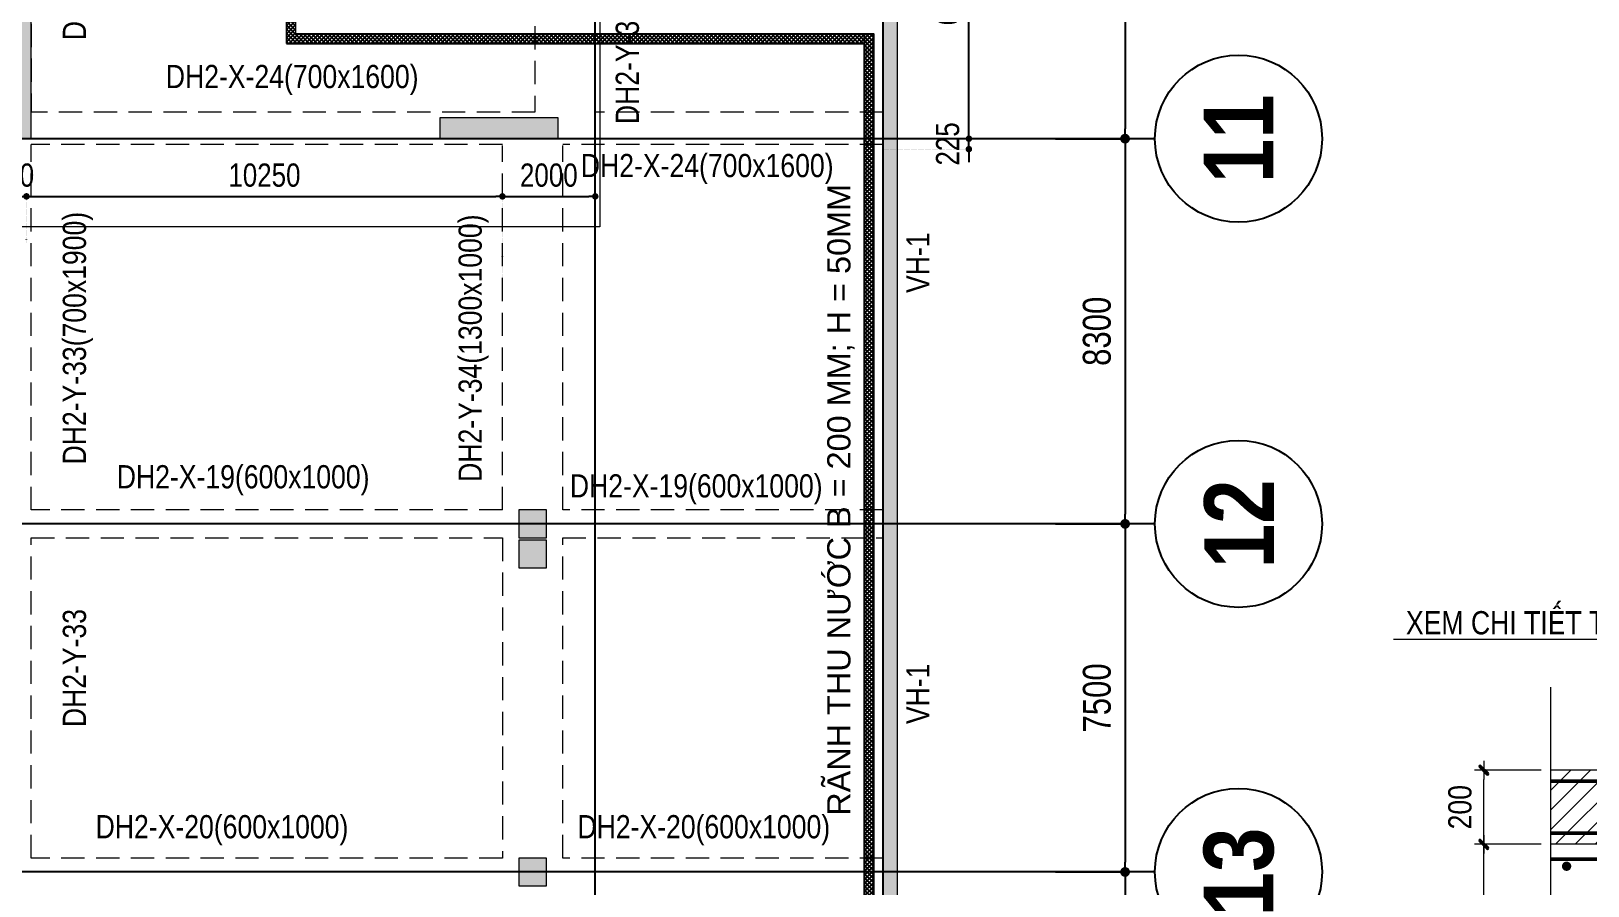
# Model space of a CAD drawing. Header units: millimetres. Extents: x 2356525 to 2927188, y -665534 to -417818.
# Drawn here: x 2789689 to 2823216, y -552231 to -533813 of the extents above; entities that cross this region are included whole.
import ezdxf
from ezdxf.enums import TextEntityAlignment as Align

# ---------------------------------------------------------------- set-up
doc = ezdxf.new("R2010")
doc.units = ezdxf.units.MM
doc.header["$LTSCALE"] = 200
doc.header["$MEASUREMENT"] = 0
for name, pattern in [('CHG_XX_Cot_Ham 2$0$MB_Luoi truc$0$HTT Hidden 21', [3, 2, -1]), ('CHG_XX_Damsan_Ham 2$0$CHG_XX_Damsan_Ham 2$0$HIDDEN', [0.375, 0.25, -0.125]), ('CHG_XX_Luoi truc$0$MB_Luoi truc$0$Center101', [13, 10, -1, 1, -1]), ('DOT2', [0.125, 0, -0.125]), ('HIDDEN', [0.375, 0.25, -0.125])]:
    doc.linetypes.add(name, pattern=pattern)
doc.layers.get('0').update_dxf_attribs({"lineweight": 9})
doc.layers.get('Defpoints').update_dxf_attribs({"color": 10, "lineweight": 0})
for name, color, linetype, lineweight in [('$0$CHG_XX_Damsan_Ham 2$0$Start net bao', 3, 'Continuous', 18), ('$0$Start vach', 6, 'Continuous', 25), ('CHG_XX_Cot_Ham 2$0$NS-Pier-H2', 150, 'Continuous', 13), ('CHG_XX_Cot_Ham 2$0$NS-Pier-H2 @ 1', 150, 'Continuous', 13), ('CHG_XX_Cot_Ham 2$0$NS-Pier-H2 @ 150', 150, 'Continuous', 13), ("CHG_XX_Damsan_Ham 2$0$CHG_XX_Damsan_Ham 2$0$'S_General_Hidden_1 Thin", 1, 'CHG_XX_Damsan_Ham 2$0$CHG_XX_Damsan_Ham 2$0$HIDDEN', 18), ('CHG_XX_Damsan_Ham 2$0$CHG_XX_Damsan_Ham 2$0$CHG_XX_Damsan_Ham 2$0$Start net bao', 3, 'Continuous', 18), ('CHG_XX_Damsan_Ham 2$0$CHG_XX_Damsan_Ham 2$0$DBAO', 3, 'Continuous', 13), ('CHG_XX_Damsan_Ham 2$0$CHG_XX_Damsan_Ham 2$0$DTE-MEP-H-SLAB TEXT', 3, 'Continuous', 0), ('CHG_XX_Damsan_Ham 2$0$CHG_XX_Damsan_Ham 2$0$mach ngung thi cong', 6, 'Continuous', 13), ('CHG_XX_Damsan_Ham 2$0$CHG_XX_Damsan_Ham 2$0$Start hatch', 8, 'Continuous', 25), ('CHG_XX_Damsan_Ham 2$0$CHG_XX_Damsan_Ham 2$0$Start net bao', 3, 'Continuous', 18), ('CHG_XX_Damsan_Ham 2$0$CHG_XX_Damsan_Ham 2$0$Start vach', 6, 'Continuous', 25), ('CHG_XX_Damsan_Ham 2$0$DTE-MEP-H-SLAB TEXT', 3, 'Continuous', 0), ('CHG_XX_Damsan_Ham 2$0$HATCH', 57, 'Continuous', 9), ('CHG_XX_Damsan_Ham 2$0$mach ngung thi cong', 6, 'Continuous', 13), ('CHG_XX_Damsan_Ham 2$0$Start vach', 6, 'Continuous', 25), ('CTHEP', 50, 'Continuous', 50), ('DBAO', 90, 'Continuous', 13), ('DGIONG', 130, 'Continuous', 13), ('DMo', 9, 'HIDDEN', 9), ('HATCH', 154, 'Continuous', 9), ('KTH', 154, 'Continuous', 9), ('MB_Luoi truc$0$Dim 300', 1, 'Continuous', 5), ('Start text ghi chu', 7, 'Continuous', 15), ('STICK', 1, 'Continuous', 9), ('TEXT', 7, 'Continuous', 15), ('TEXT P X', 1, 'Continuous', 9), ('TEXT P Y', 2, 'Continuous', 15)]:
    doc.layers.add(name, color=color, linetype=linetype, lineweight=lineweight)
for name, color, linetype, lineweight, plot in [('CHG_XX_Cot_Ham 2$0$NS-Column-H2', 90, 'Continuous', 13, False), ('CHG_XX_Cot_Ham 2$0$NS-Column-H2 @ 1', 90, 'Continuous', 13, False), ('CHG_XX_Cot_Ham 2$0$NS-Column-H2 @ 150', 90, 'Continuous', 13, False)]:
    doc.layers.add(name, color=color, linetype=linetype, lineweight=lineweight, plot=plot)
for name, color, linetype in [('CHG_XX_Damsan_Ham 2$0$CHG_XX_Damsan_Ham 2$0$MEP-00-GENERAL-35', 2, 'Continuous'), ('CHG_XX_Damsan_Ham 2$0$DTE-MEP-REVISION-1', 2, 'Continuous'), ('CHG_XX_Damsan_Ham 2$0$MEP-00-GENERAL-35', 2, 'Continuous'), ('CHG_XX_Luoi truc$0$Grid', 34, 'Continuous'), ('CHG_XX_Luoi truc$0$Grid Line', 251, 'CHG_XX_Luoi truc$0$MB_Luoi truc$0$Center101'), ('dim', 1, 'Continuous')]:
    doc.layers.add(name, color=color, linetype=linetype)
doc.styles.add('CHG_XX_Luoi truc$0$MB_Luoi truc$0$Grid A-F$0$VNI-HelveCB', font='')
doc.styles.add('CHU GHI CHU', font='arial.ttf', dxfattribs={"height": 200})
doc.styles.add('MB_Luoi truc$0$Arial_C', font='arial.ttf', dxfattribs={"width": 0.8})
doc.styles.add('Star-HelCon', font='')
doc.styles.add('TTP-HelCon', font='')
doc.styles.get('CHG_XX_Luoi truc$0$MB_Luoi truc$0$Grid A-F$0$VNI-HelveCB').set_extended_font_data('VNI-Helve-Condense', bold=True)
doc.styles.get('Star-HelCon').set_extended_font_data('VNI-Helve-Condense')
doc.styles.get('TTP-HelCon').set_extended_font_data('VNI-Helve-Condense')
doc.dimstyles.new('200', dxfattribs={"dimscale": 200, "dimtxt": 2.5, "dimasz": 0.7, "dimexe": 0.0003, "dimexo": 0, "dimgap": 1, "dimtad": 1, "dimdec": 0, "dimzin": 12, "dimdsep": 46, "dimtxsty": 'MB_Luoi truc$0$Arial_C', "dimblk": 'MB_Luoi truc$0$_Dot', "dimcen": 0.5, "dimclrd": 256, "dimclre": 8, "dimclrt": 1, "dimadec": 0, "dimazin": 0, "dimtfac": 1, "dimtdec": 0, "dimtix": 1, "dimtmove": 2, "dimatfit": 3, "dimldrblk": 'MB_Luoi truc$0$HTT Arrow 30', "dimfxl": 1, "dimtolj": 1, "dimtzin": 0, "dimlwe": -1, "dimarcsym": 0})
doc.dimstyles.new('MB_Luoi truc$0$Dim 300 (A1-A2)', dxfattribs={"dimscale": 300, "dimtxt": 2, "dimasz": 0.7, "dimexe": 0, "dimexo": 1, "dimgap": 1, "dimtad": 1, "dimdec": 0, "dimzin": 12, "dimdsep": 46, "dimtxsty": 'MB_Luoi truc$0$Arial_C', "dimblk": 'MB_Luoi truc$0$_Dot', "dimcen": 1, "dimclrd": 256, "dimclre": 256, "dimclrt": 3, "dimadec": 0, "dimazin": 0, "dimtfac": 1, "dimtdec": 0, "dimtix": 1, "dimtmove": 2, "dimatfit": 3, "dimldrblk": 'MB_Luoi truc$0$HTT Arrow 30', "dimfxl": 1, "dimtolj": 1, "dimtzin": 0, "dimarcsym": 0})
doc.dimstyles.new('TTP-100', dxfattribs={"dimscale": 100, "dimtxt": 2.5, "dimasz": 1, "dimexe": 1, "dimexo": 0, "dimgap": 0.09, "dimtad": 0, "dimdec": 4, "dimrnd": 1, "dimdsep": 46, "dimtxsty": 'TTP-HelCon', "dimblk": 'Stick', "dimcen": 0.09, "dimdle": 1.5, "dimclrd": 256, "dimclre": 256, "dimclrt": 7, "dimadec": 0, "dimazin": 0, "dimtfac": 1, "dimtdec": 4, "dimtix": 1, "dimtmove": 0, "dimatfit": 3, "dimfxl": 1, "dimtvp": 1, "dimtolj": 1, "dimtzin": 0, "dimlwd": -1, "dimlwe": -1, "dimarcsym": 1})
doc.dimstyles.new('TTP-25', dxfattribs={"dimscale": 25, "dimtxt": 2.5, "dimasz": 1, "dimexe": 1, "dimexo": 1, "dimgap": 0.09, "dimtad": 0, "dimdec": 4, "dimrnd": 1, "dimzin": 9, "dimdsep": 46, "dimtxsty": 'TTP-HelCon', "dimblk": 'Stick', "dimcen": 0.09, "dimdle": 1.5, "dimclrd": 256, "dimclre": 256, "dimclrt": 7, "dimadec": 0, "dimazin": 0, "dimtfac": 1, "dimtdec": 4, "dimtmove": 0, "dimatfit": 3, "dimldrblk": 'ARCHTICK', "dimfxl": 1, "dimtvp": 1, "dimtolj": 1, "dimtzin": 0, "dimarcsym": 0})

# ---------------------------------------------------------------- blocks, each defined once
blk = doc.blocks.new('MB_Luoi truc$0$_Dot')
at = {"color": 0, "linetype": 'ByBlock', "lineweight": -2}
blk.add_line((-0.5, 0), (-1, 0), dxfattribs=at)
at = {"color": 0, "linetype": 'ByBlock', "const_width": 0.5}
blk.add_lwpolyline([(-0.25, 0, 1), (0.25, 0, 1)], format="xyb", close=True, dxfattribs=at)
blk = doc.blocks.new('*D33')
at = {"layer": 'Defpoints', "color": 0, "transparency": 16777216}
for p in [(2811448, -525631), (2811448, -536131), (2813250, -536131)]:
    blk.add_point(p, dxfattribs=at)
at = {"layer": 'MB_Luoi truc$0$Dim 300', "lineweight": -2, "transparency": 16777216}
for p, q in [((2811748, -525631), (2813250, -525631)), ((2813250, -525841), (2813250, -535921)), ((2811748, -536131), (2813250, -536131))]:
    blk.add_line(p, q, dxfattribs=at)
at = {"layer": 'MB_Luoi truc$0$Dim 300', "lineweight": -2, "transparency": 16777216, "xscale": 210, "yscale": 210, "zscale": 210}
for p, rotation in [((2813250, -525631), 90), ((2813250, -536131), 270)]:
    blk.add_blockref('MB_Luoi truc$0$_Dot', p, dxfattribs=dict(at, rotation=rotation))
at = {"layer": 'MB_Luoi truc$0$Dim 300', "color": 3, "transparency": 16777216, "insert": (2812644, -530881), "char_height": 600, "attachment_point": 5, "rotation": 90, "style": 'MB_Luoi truc$0$Arial_C'}
blk.add_mtext('\\A1;10500', dxfattribs=at)
blk = doc.blocks.new('MB_Luoi truc$0$HTT Arrow 30')
blk.add_hatch(color=256).paths.add_polyline_path([(-2.5, 0.375), (-2.5, -0.375), (0, 0)])
at = {"color": 0, "linetype": 'ByBlock', "lineweight": -2}
for p, q in [((0, 0), (-2.5, 0.375)), ((-2.5, -0.375), (-2.5, 0.375)), ((0, 0), (-2.5, -0.375))]:
    blk.add_line(p, q, dxfattribs=at)
blk = doc.blocks.new('*D34')
at = {"layer": 'Defpoints', "color": 0, "transparency": 16777216}
for p in [(2811448, -536131), (2811448, -544431), (2813250, -544431)]:
    blk.add_point(p, dxfattribs=at)
at = {"layer": 'MB_Luoi truc$0$Dim 300', "lineweight": -2, "transparency": 16777216}
for p, q in [((2811748, -536131), (2813250, -536131)), ((2813250, -536341), (2813250, -544221)), ((2811748, -544431), (2813250, -544431))]:
    blk.add_line(p, q, dxfattribs=at)
at = {"layer": 'MB_Luoi truc$0$Dim 300', "lineweight": -2, "transparency": 16777216, "xscale": 210, "yscale": 210, "zscale": 210}
for p, rotation in [((2813250, -536131), 90), ((2813250, -544431), 270)]:
    blk.add_blockref('MB_Luoi truc$0$_Dot', p, dxfattribs=dict(at, rotation=rotation))
at = {"layer": 'MB_Luoi truc$0$Dim 300', "color": 3, "transparency": 16777216, "insert": (2812644, -540281), "char_height": 600, "attachment_point": 5, "rotation": 90, "style": 'MB_Luoi truc$0$Arial_C'}
blk.add_mtext('\\A1;8300', dxfattribs=at)
blk = doc.blocks.new('*D35')
at = {"layer": 'Defpoints', "color": 0, "transparency": 16777216}
for p in [(2811448, -544431), (2811448, -551931), (2813250, -551931)]:
    blk.add_point(p, dxfattribs=at)
at = {"layer": 'MB_Luoi truc$0$Dim 300', "lineweight": -2, "transparency": 16777216}
for p, q in [((2811748, -544431), (2813250, -544431)), ((2813250, -544641), (2813250, -551721)), ((2811748, -551931), (2813250, -551931))]:
    blk.add_line(p, q, dxfattribs=at)
at = {"layer": 'MB_Luoi truc$0$Dim 300', "lineweight": -2, "transparency": 16777216, "xscale": 210, "yscale": 210, "zscale": 210}
for p, rotation in [((2813250, -544431), 90), ((2813250, -551931), 270)]:
    blk.add_blockref('MB_Luoi truc$0$_Dot', p, dxfattribs=dict(at, rotation=rotation))
at = {"layer": 'MB_Luoi truc$0$Dim 300', "color": 3, "transparency": 16777216, "insert": (2812644, -548181), "char_height": 600, "attachment_point": 5, "rotation": 90, "style": 'MB_Luoi truc$0$Arial_C'}
blk.add_mtext('\\A1;7500', dxfattribs=at)
blk = doc.blocks.new('*D36')
at = {"layer": 'Defpoints', "color": 0, "transparency": 16777216}
for p in [(2811448, -551931), (2811448, -561131), (2813250, -561131)]:
    blk.add_point(p, dxfattribs=at)
at = {"layer": 'MB_Luoi truc$0$Dim 300', "lineweight": -2, "transparency": 16777216}
for p, q in [((2811748, -551931), (2813250, -551931)), ((2813250, -552141), (2813250, -560921)), ((2811748, -561131), (2813250, -561131))]:
    blk.add_line(p, q, dxfattribs=at)
at = {"layer": 'MB_Luoi truc$0$Dim 300', "lineweight": -2, "transparency": 16777216, "xscale": 210, "yscale": 210, "zscale": 210}
for p, rotation in [((2813250, -551931), 90), ((2813250, -561131), 270)]:
    blk.add_blockref('MB_Luoi truc$0$_Dot', p, dxfattribs=dict(at, rotation=rotation))
at = {"layer": 'MB_Luoi truc$0$Dim 300', "color": 3, "transparency": 16777216, "insert": (2812644, -556531), "char_height": 600, "attachment_point": 5, "rotation": 90, "style": 'MB_Luoi truc$0$Arial_C'}
blk.add_mtext('\\A1;9200', dxfattribs=at)
blk = doc.blocks.new('*U865')
at = {"layer": 'CHG_XX_Cot_Ham 2$0$NS-Column-H2 @ 1'}
h = blk.add_hatch(color=256, dxfattribs=at)
h.dxf.hatch_style = 1
h.paths.add_polyline_path([(-300, -300), (-300, 300), (300, 300), (300, -300)])
at = {"layer": 'CHG_XX_Cot_Ham 2$0$NS-Column-H2 @ 150'}
h = blk.add_hatch(color=256, dxfattribs=at)
h.dxf.hatch_style = 1
h.paths.add_polyline_path([(-300, -300), (-300, 300), (300, 300), (300, -300)])
blk = doc.blocks.new('CHG_XX_Cot_Ham 2$0$HoBoi_C600x600')
at = {"layer": 'CHG_XX_Cot_Ham 2$0$NS-Column-H2'}
blk.add_lwpolyline([(300, -300), (300, 300), (-300, 300), (-300, -300)], close=True, dxfattribs=at)
blk.add_blockref('*U865', (0, 0), dxfattribs=at)
blk = doc.blocks.new('*U864')
at = {"layer": 'CHG_XX_Cot_Ham 2$0$NS-Pier-H2 @ 1'}
h = blk.add_hatch(color=256, dxfattribs=at)
h.dxf.hatch_style = 1
h.paths.add_polyline_path([(450, 0), (0, 0), (0, -2550), (450, -2550)])
at = {"layer": 'CHG_XX_Cot_Ham 2$0$NS-Pier-H2 @ 150'}
h = blk.add_hatch(color=256, dxfattribs=at)
h.dxf.hatch_style = 1
h.paths.add_polyline_path([(450, 0), (0, 0), (0, -2550), (450, -2550)])
blk = doc.blocks.new('CHG_XX_Cot_Ham 2$0$Block A_C450x2250')
at = {"layer": 'CHG_XX_Cot_Ham 2$0$NS-Pier-H2'}
blk.add_lwpolyline([(450, -2550), (0, -2550), (0, 0), (450, 0)], close=True, dxfattribs=at)
blk.add_blockref('*U864', (0, 0), dxfattribs=at)
blk = doc.blocks.new('*U835')
at = {"layer": 'CHG_XX_Luoi truc$0$Grid Line'}
blk.add_line((0, 0), (0, 608), dxfattribs=at)
at = {"layer": 'CHG_XX_Luoi truc$0$Grid', "lineweight": -2, "style": 'CHG_XX_Luoi truc$0$MB_Luoi truc$0$Grid A-F$0$VNI-HelveCB'}
for tag, p in [('GRIDSUB', (0, 617)), ('GRID', (0, -9))]:
    blk.add_attdef(tag, text='', height=5, dxfattribs=at).set_placement(p, align=Align.MIDDLE)
blk = doc.blocks.new('*U837')
at = {"layer": 'CHG_XX_Luoi truc$0$Grid', "lineweight": -2}
blk.add_line((0, -3), (0, 0), dxfattribs=at)
blk.add_circle((0, -9), 6, dxfattribs=at)
at = {"layer": 'CHG_XX_Luoi truc$0$Grid Line'}
blk.add_line((0, 0), (0, 438), dxfattribs=at)
at = {"layer": 'CHG_XX_Luoi truc$0$Grid', "lineweight": -2, "style": 'CHG_XX_Luoi truc$0$MB_Luoi truc$0$Grid A-F$0$VNI-HelveCB'}
for tag, p in [('GRIDSUB', (0, 447)), ('GRID', (0, -9))]:
    blk.add_attdef(tag, text='', height=5, dxfattribs=at).set_placement(p, align=Align.MIDDLE)
blk = doc.blocks.new('CHG_XX_Luoi truc')
at = {"layer": 'CHG_XX_Luoi truc$0$Grid', "xscale": 300, "yscale": 300, "zscale": 300}
blk.add_blockref('*U835', (99550, -12747), dxfattribs=at)
at = {"layer": 'CHG_XX_Luoi truc$0$Grid'}
ref = blk.add_blockref('*U837', (110703, 73850), dxfattribs=dict(at, xscale=300.0000000000013, yscale=300.0000000000013, zscale=300.0000000000013, rotation=90))
ref.add_attrib('GRID', '11', dxfattribs={"lineweight": -2, "height": 1500, "rotation": 90, "style": 'CHG_XX_Luoi truc$0$MB_Luoi truc$0$Grid A-F$0$VNI-HelveCB'}).set_placement((113403, 73850), align=Align.MIDDLE)
ref = blk.add_blockref('*U837', (110703, 65550), dxfattribs=dict(at, xscale=300.0000000000013, yscale=300.0000000000013, zscale=300.0000000000013, rotation=90))
ref.add_attrib('GRID', '12', dxfattribs={"lineweight": -2, "height": 1500, "rotation": 90, "style": 'CHG_XX_Luoi truc$0$MB_Luoi truc$0$Grid A-F$0$VNI-HelveCB'}).set_placement((113403, 65550), align=Align.MIDDLE)
ref = blk.add_blockref('*U837', (110703, 58050), dxfattribs=dict(at, xscale=300.0000000000013, yscale=300.0000000000013, zscale=300.0000000000013, rotation=90))
ref.add_attrib('GRID', '13', dxfattribs={"lineweight": -2, "height": 1500, "rotation": 90, "style": 'CHG_XX_Luoi truc$0$MB_Luoi truc$0$Grid A-F$0$VNI-HelveCB'}).set_placement((113403, 58050), align=Align.MIDDLE)
blk = doc.blocks.new('CHG_XX_Cot_Ham 2')
at = {"layer": 'CHG_XX_Cot_Ham 2$0$NS-Pier-H2'}
h = blk.add_hatch(color=256, dxfattribs=at)
h.dxf.hatch_style = 1
h.paths.add_polyline_path([(99639.2, 163400), (-10900, 163400), (-10900, 85450), (-300, 85450), (-300, 84050), (32350, 84050), (32350, -9000), (103575.5, -9000), (106050, -6022), (106050, 158254.3)])
h.paths.add_polyline_path([(99533.7, 163100), (105750, 158110.4), (105750, 90450), (105650, 90450), (105750, 90450), (105750, 13850), (105750, 13722.3), (105750, -5913.6), (103434.7, -8700), (93599.8, -8700), (93299.8, -8700), (32650, -8700), (32650, 84350), (0, 84350), (0, 85750), (-10600, 85750), (-10600, 163100), (93600, 163100)], flags=16)
h = blk.add_hatch(color=256, dxfattribs=at)
h.dxf.hatch_style = 1
h.paths.add_polyline_path([(87402.9, 80650), (87102.9, 80650), (87102.9, 73850), (87402.9, 73850)])
for p, q in [((106050, 158254.3), (106050, -6022)), ((105750, 90450), (105750, 13850))]:
    blk.add_line(p, q, dxfattribs=at)
at = {"layer": 'CHG_XX_Cot_Ham 2$0$NS-Pier-H2', "linetype": 'CHG_XX_Cot_Ham 2$0$MB_Luoi truc$0$HTT Hidden 21'}
blk.add_lwpolyline([(99639.2, 163400), (106050, 158254.3), (106050, -6022), (103575.5, -9000), (32350, -9000), (32350, 84050), (-300, 84050), (-300, 85450), (-10900, 85450), (-10900, 163400)], close=True, dxfattribs=at)
at = {"layer": 'CHG_XX_Cot_Ham 2$0$NS-Pier-H2'}
blk.add_lwpolyline([(87400, 80650), (87100, 80650), (87100, 73850), (87400, 73850)], close=True, dxfattribs=at)
at = {"layer": 'CHG_XX_Cot_Ham 2$0$NS-Column-H2'}
for p in [(98200, 65550), (98200, 64900), (98200, 58050)]:
    blk.add_blockref('CHG_XX_Cot_Ham 2$0$HoBoi_C600x600', p, dxfattribs=at)
at = {"layer": 'CHG_XX_Cot_Ham 2$0$NS-Pier-H2'}
blk.add_blockref('CHG_XX_Luoi truc', (0, 0), dxfattribs=at)
at = {"layer": 'CHG_XX_Cot_Ham 2$0$NS-Pier-H2', "xscale": -1, "rotation": 90}
blk.add_blockref('CHG_XX_Cot_Ham 2$0$Block A_C450x2250', (96200, 74300), dxfattribs=at)
blk = doc.blocks.new('*D198')
at = {"layer": 'Defpoints', "color": 0, "transparency": 16777216}
for p in [(2808039, -536131), (2808039, -536356), (2809886, -536131)]:
    blk.add_point(p, dxfattribs=at)
at = {"layer": 'dim', "lineweight": -2, "transparency": 16777216}
for p, q in [((2809886, -535991), (2809886, -535851)), ((2809886, -536356), (2809886, -536131)), ((2809886, -536496), (2809886, -536636))]:
    blk.add_line(p, q, dxfattribs=at)
at = {"layer": 'dim', "color": 8, "linetype": 'DOT2', "transparency": 16777216}
for p, q in [((2808039, -536131), (2809886, -536131)), ((2808039, -536356), (2809886, -536356))]:
    blk.add_line(p, q, dxfattribs=at)
at = {"layer": 'dim', "lineweight": -2, "transparency": 16777216, "xscale": 140, "yscale": 140, "zscale": 140}
for p, rotation in [((2809886, -536131), 270), ((2809886, -536356), 90)]:
    blk.add_blockref('MB_Luoi truc$0$_Dot', p, dxfattribs=dict(at, rotation=rotation))
at = {"layer": 'dim', "color": 1, "transparency": 16777216, "insert": (2809430, -536244), "char_height": 500, "attachment_point": 5, "rotation": 90, "style": 'MB_Luoi truc$0$Arial_C'}
blk.add_mtext('\\A1;225', dxfattribs=at)
blk = doc.blocks.new('*D199')
at = {"layer": 'Defpoints', "color": 0, "transparency": 16777216}
for p in [(2808039, -530006), (2809886, -530006), (2808039, -536131)]:
    blk.add_point(p, dxfattribs=at)
at = {"layer": 'dim', "color": 8, "linetype": 'DOT2', "transparency": 16777216}
for p, q in [((2808039, -530006), (2809886, -530006)), ((2808039, -536131), (2809886, -536131))]:
    blk.add_line(p, q, dxfattribs=at)
at = {"layer": 'dim', "lineweight": -2, "transparency": 16777216}
blk.add_line((2809886, -535991), (2809886, -530146), dxfattribs=at)
at = {"layer": 'dim', "lineweight": -2, "transparency": 16777216, "xscale": 140, "yscale": 140, "zscale": 140}
for p, rotation in [((2809886, -530006), 90), ((2809886, -536131), 270)]:
    blk.add_blockref('MB_Luoi truc$0$_Dot', p, dxfattribs=dict(at, rotation=rotation))
at = {"layer": 'dim', "color": 1, "transparency": 16777216, "insert": (2809430, -533069), "char_height": 500, "attachment_point": 5, "rotation": 90, "style": 'MB_Luoi truc$0$Arial_C'}
blk.add_mtext('\\A1;6125', dxfattribs=at)
blk = doc.blocks.new('*D353')
at = {"layer": 'Defpoints', "color": 0, "transparency": 16777216}
for p in [(2789589, -537374), (2788989, -538375), (2789589, -538375)]:
    blk.add_point(p, dxfattribs=at)
at = {"layer": 'dim', "lineweight": -2, "transparency": 16777216}
for p, q in [((2788849, -537374), (2788709, -537374)), ((2788989, -537374), (2789589, -537374)), ((2789729, -537374), (2789869, -537374))]:
    blk.add_line(p, q, dxfattribs=at)
at = {"layer": 'dim', "color": 8, "linetype": 'DOT2', "transparency": 16777216}
for p, q in [((2788989, -538375), (2788989, -537374)), ((2789589, -538375), (2789589, -537374))]:
    blk.add_line(p, q, dxfattribs=at)
at = {"layer": 'dim', "lineweight": -2, "transparency": 16777216, "xscale": 140, "yscale": 140, "zscale": 140}
blk.add_blockref('MB_Luoi truc$0$_Dot', (2788989, -537374), dxfattribs=at)
at = {"layer": 'dim', "lineweight": -2, "transparency": 16777216, "xscale": 140, "yscale": 140, "zscale": 140, "rotation": 180}
blk.add_blockref('MB_Luoi truc$0$_Dot', (2789589, -537374), dxfattribs=at)
at = {"layer": 'dim', "color": 1, "transparency": 16777216, "insert": (2789289, -536919), "char_height": 500, "attachment_point": 5, "style": 'MB_Luoi truc$0$Arial_C'}
blk.add_mtext('\\A1;600', dxfattribs=at)
blk = doc.blocks.new('*D354')
at = {"layer": 'Defpoints', "color": 0, "transparency": 16777216}
for p in [(2799839, -537374), (2789589, -538375), (2799839, -539376)]:
    blk.add_point(p, dxfattribs=at)
at = {"layer": 'dim', "color": 8, "linetype": 'DOT2', "transparency": 16777216}
for p, q in [((2789589, -538375), (2789589, -537374)), ((2799839, -539376), (2799839, -537374))]:
    blk.add_line(p, q, dxfattribs=at)
at = {"layer": 'dim', "lineweight": -2, "transparency": 16777216}
blk.add_line((2789729, -537374), (2799699, -537374), dxfattribs=at)
at = {"layer": 'dim', "lineweight": -2, "transparency": 16777216, "xscale": 140, "yscale": 140, "zscale": 140, "rotation": 180}
blk.add_blockref('MB_Luoi truc$0$_Dot', (2789589, -537374), dxfattribs=at)
at = {"layer": 'dim', "lineweight": -2, "transparency": 16777216, "xscale": 140, "yscale": 140, "zscale": 140}
blk.add_blockref('MB_Luoi truc$0$_Dot', (2799839, -537374), dxfattribs=at)
at = {"layer": 'dim', "color": 1, "transparency": 16777216, "insert": (2794714, -536919), "char_height": 500, "attachment_point": 5, "style": 'MB_Luoi truc$0$Arial_C'}
blk.add_mtext('\\A1;10250', dxfattribs=at)
blk = doc.blocks.new('*D355')
at = {"layer": 'Defpoints', "color": 0, "transparency": 16777216}
for p in [(2801839, -537374), (2799839, -539376), (2801839, -539376)]:
    blk.add_point(p, dxfattribs=at)
at = {"layer": 'dim', "color": 8, "linetype": 'DOT2', "transparency": 16777216}
for p, q in [((2799839, -539376), (2799839, -537374)), ((2801839, -539376), (2801839, -537374))]:
    blk.add_line(p, q, dxfattribs=at)
at = {"layer": 'dim', "lineweight": -2, "transparency": 16777216}
blk.add_line((2799979, -537374), (2801699, -537374), dxfattribs=at)
at = {"layer": 'dim', "lineweight": -2, "transparency": 16777216, "xscale": 140, "yscale": 140, "zscale": 140, "rotation": 180}
blk.add_blockref('MB_Luoi truc$0$_Dot', (2799839, -537374), dxfattribs=at)
at = {"layer": 'dim', "lineweight": -2, "transparency": 16777216, "xscale": 140, "yscale": 140, "zscale": 140}
blk.add_blockref('MB_Luoi truc$0$_Dot', (2801839, -537374), dxfattribs=at)
at = {"layer": 'dim', "color": 1, "transparency": 16777216, "insert": (2800839, -536919), "char_height": 500, "attachment_point": 5, "style": 'MB_Luoi truc$0$Arial_C'}
blk.add_mtext('\\A1;2000', dxfattribs=at)
blk = doc.blocks.new('Stick')
at = {"layer": 'STICK'}
h = blk.add_hatch(color=256, dxfattribs=at)
edge = h.paths.add_edge_path()
edge.add_line((0.3, 0.5), (-0.5, -0.3))
edge.add_arc((-0.4, -0.4), 0.141, 135, 315)
edge.add_line((-0.3, -0.5), (0.5, 0.3))
edge.add_arc((0.4, 0.4), 0.141, 315, 495)
blk.add_line((1, 0), (-1, 0), dxfattribs=at)
blk.add_lwpolyline([(0.3, 0.5), (-0.5, -0.3, 1), (-0.3, -0.5), (0.5, 0.3, 1), (0.3, 0.5, 1)], format="xyb", dxfattribs=at)
blk = doc.blocks.new('*D389')
at = {"layer": 'Defpoints', "color": 0, "ltscale": 500, "transparency": 16777216}
for p in [(2871281.8, -554336.5), (2871461.3, -554336.5), (2871461.3, -554886.5)]:
    blk.add_point(p, dxfattribs=at)
at = {"layer": 'KTH', "lineweight": -2, "ltscale": 500, "transparency": 16777216}
for p, q in [((2871436.3, -554336.5), (2871256.8, -554336.5)), ((2871281.8, -554861.5), (2871281.8, -554361.5)), ((2871436.3, -554886.5), (2871256.8, -554886.5))]:
    blk.add_line(p, q, dxfattribs=at)
at = {"layer": 'KTH', "lineweight": -2, "ltscale": 500, "transparency": 16777216, "xscale": 25, "yscale": 25, "zscale": 25}
for p, rotation in [((2871281.8, -554336.5), 90), ((2871281.8, -554886.5), 270)]:
    blk.add_blockref('Stick', p, dxfattribs=dict(at, rotation=rotation))
at = {"layer": 'KTH', "color": 7, "ltscale": 500, "transparency": 16777216, "insert": (2871218, -554611.5), "char_height": 62.5, "attachment_point": 5, "rotation": 90, "style": 'TTP-HelCon'}
blk.add_mtext('\\A1;550', dxfattribs=at)
blk = doc.blocks.new('_ArchTick')
at = {"color": 0, "linetype": 'ByBlock', "const_width": 0.15}
blk.add_lwpolyline([(-0.5, -0.5), (0.5, 0.5)], dxfattribs=at)
blk = doc.blocks.new('*D390')
at = {"layer": 'Defpoints', "color": 0, "ltscale": 500, "transparency": 16777216}
for p in [(2871281.8, -554136.5), (2871461.3, -554136.5), (2871461.3, -554336.5)]:
    blk.add_point(p, dxfattribs=at)
at = {"layer": 'KTH', "lineweight": -2, "ltscale": 500, "transparency": 16777216}
for p, q in [((2871436.3, -554136.5), (2871256.8, -554136.5)), ((2871281.8, -554311.5), (2871281.8, -554161.5)), ((2871436.3, -554336.5), (2871256.8, -554336.5))]:
    blk.add_line(p, q, dxfattribs=at)
at = {"layer": 'KTH', "lineweight": -2, "ltscale": 500, "transparency": 16777216, "xscale": 25, "yscale": 25, "zscale": 25}
for p, rotation in [((2871281.8, -554136.5), 90), ((2871281.8, -554336.5), 270)]:
    blk.add_blockref('Stick', p, dxfattribs=dict(at, rotation=rotation))
at = {"layer": 'KTH', "color": 7, "ltscale": 500, "transparency": 16777216, "insert": (2871218, -554236.5), "char_height": 62.5, "attachment_point": 5, "rotation": 90, "style": 'TTP-HelCon'}
blk.add_mtext('\\A1;200', dxfattribs=at)
blk = doc.blocks.new('CHG_XX_Damsan_Ham 2$0$CHG_XX_Damsan_Ham 2$0$sdfsgdh')
at = {"layer": 'CHG_XX_Damsan_Ham 2$0$CHG_XX_Damsan_Ham 2$0$Start hatch', "ltscale": 0.5}
h = blk.add_hatch(dxfattribs=at)
h.set_pattern_fill('ANSI37', color=256, scale=500)
h.paths.add_polyline_path([(103800, -76625), (103600, -76625), (103600, -85000), (116050, -85000), (116050, -84800), (103800, -84800)])
h.paths.add_polyline_path([(102287, -77624), (102487, -77624), (102487, -74225), (103600, -74225), (103600, -74025), (102287, -74025)])
h = blk.add_hatch(dxfattribs=at)
h.set_pattern_fill('ANSI37', color=256, scale=500)
h.paths.add_polyline_path([(116250, -84800), (116050, -84800), (116050, -123126), (116250, -123126)])
at = {"layer": 'CHG_XX_Damsan_Ham 2$0$CHG_XX_Damsan_Ham 2$0$MEP-00-GENERAL-35'}
for points in [[(116250, -123126), (116250, -84800)], [(116050, -122926), (116050, -85000)]]:
    blk.add_lwpolyline(points, dxfattribs=at)
at = {"layer": 'CHG_XX_Damsan_Ham 2$0$DTE-MEP-H-SLAB TEXT', "color": 2, "ltscale": 0.5, "flags": 128}
for points in [[(103600, -85000), (103600, -76625)], [(103800, -84800), (103800, -76625)]]:
    blk.add_lwpolyline(points, dxfattribs=at)
at = {"layer": 'CHG_XX_Damsan_Ham 2$0$DTE-MEP-REVISION-1', "ltscale": 0.5}
blk.add_line((103600, -85000), (116050, -85000), dxfattribs=at)
at = {"layer": 'CHG_XX_Damsan_Ham 2$0$MEP-00-GENERAL-35'}
for points in [[(116250, -123126), (116250, -84800), (103800, -84800)], [(116050, -122926), (116050, -84800)]]:
    blk.add_lwpolyline(points, dxfattribs=at)
blk = doc.blocks.new('CHG_XX_Damsan_Ham 2', base_point=(3089256, -609981))
at = {"layer": "CHG_XX_Damsan_Ham 2$0$CHG_XX_Damsan_Ham 2$0$'S_General_Hidden_1 Thin", "ltscale": 10}
for p, q in [((87400, 80075), (87400, 74425)), ((98250, 80025), (98250, 74425)), ((99550, 80025), (99550, 74425)), ((98250, 74425), (87400, 74425)), ((105750, 74425), (99550, 74425)), ((97550, 73725), (87400, 73725)), ((87400, 65850), (87400, 73725)), ((97550, 65850), (97550, 73700)), ((105750, 73725), (98850, 73725)), ((98850, 65850), (98850, 73700)), ((97550, 65850), (87400, 65850)), ((105750, 65850), (98850, 65850)), ((87400, 58350), (87400, 65250)), ((87400, 65250), (97550, 65250)), ((97550, 65250), (97550, 58350)), ((98850, 58350), (98850, 65250)), ((98850, 65250), (105750, 65250)), ((97550, 58350), (87400, 58350)), ((105750, 58350), (98850, 58350))]:
    blk.add_line(p, q, dxfattribs=at)
at = {"layer": 'CHG_XX_Damsan_Ham 2$0$CHG_XX_Damsan_Ham 2$0$CHG_XX_Damsan_Ham 2$0$Start net bao'}
for points in [[(-10900, 163400), (99639, 163400), (106050, 158250), (106050, -6022), (103576, -9000), (32350, -9000), (32350, 84050), (-300, 84050)], [(105750, 90450), (105750, 48850)]]:
    blk.add_lwpolyline(points, dxfattribs=at)
at = {"layer": 'CHG_XX_Damsan_Ham 2$0$CHG_XX_Damsan_Ham 2$0$mach ngung thi cong'}
blk.add_lwpolyline([(23700, 90148), (-100, 90150), (-100, 153400), (99650, 153400), (99650, 71950), (75851, 71950), (75851, 88800), (75851, 88800), (75851, 129600), (23700, 129600)], close=True, dxfattribs=at)
at = {"layer": 'CHG_XX_Damsan_Ham 2$0$CHG_XX_Damsan_Ham 2$0$Start net bao'}
for points in [[(-10900, 163400), (99639, 163400), (106050, 158250), (106050, -6022), (103576, -9000), (32350, -9000), (32350, 84050), (-300, 84050)], [(105750, 90450), (105750, 48850)]]:
    blk.add_lwpolyline(points, dxfattribs=at)
at = {"layer": 'CHG_XX_Damsan_Ham 2$0$CHG_XX_Damsan_Ham 2$0$Start vach'}
blk.add_lwpolyline([(105750, 12350), (105750, 156610)], dxfattribs=at)
at = {"layer": 'CHG_XX_Damsan_Ham 2$0$mach ngung thi cong'}
blk.add_lwpolyline([(23900, 90148), (-100, 90150), (-100, 153400), (99650, 153400), (99650, 71950), (75549, 71950), (75549, 88800), (75549, 88800), (75549, 129500), (23900, 129500)], close=True, dxfattribs=at)
at = {"layer": 'CHG_XX_Damsan_Ham 2$0$Start vach'}
blk.add_lwpolyline([(105750, 12350), (105750, 156610)], dxfattribs=at)
at = {"layer": 'CHG_XX_Damsan_Ham 2$0$CHG_XX_Damsan_Ham 2$0$DBAO'}
blk.add_blockref('CHG_XX_Cot_Ham 2', (0, 0), dxfattribs=at)
at = {"layer": 'CHG_XX_Damsan_Ham 2$0$CHG_XX_Damsan_Ham 2$0$DTE-MEP-H-SLAB TEXT'}
blk.add_blockref('CHG_XX_Damsan_Ham 2$0$CHG_XX_Damsan_Ham 2$0$sdfsgdh', (-10700, 160900), dxfattribs=at)
at = {"layer": 'CHG_XX_Damsan_Ham 2$0$HATCH'}
blk.add_blockref('CHG_XX_Cot_Ham 2', (0, 0), dxfattribs=at)
blk = doc.blocks.new('SZFDGFDGXG')
at = {"layer": 'HATCH'}
h = blk.add_hatch(dxfattribs=at)
h.set_pattern_fill('ANSI31', color=8, scale=300)
h.set_pattern_definition([(45, (-2872830.237, 554891.5), (-26.5165043, 26.5165043), [])])
h.paths.add_polyline_path([(-161.55359, 755.02715), (-1368.91998, 755.02715), (-1368.91998, 555.02715), (-285.16039, 555.02715), (-35.16039, 55.02715), (911.66, 55.02715), (1161.66, 555.02715), (2320.00131, 555.02715), (2320.00131, 755.02715), (1038.05321, 755.02715), (788.05321, 255.02715), (88.44641, 255.02715)])
at = {"layer": 'CTHEP'}
for p, q in [((-180.09461, 725.02715), (-1368.91998, 725.02715)), ((-150.13976, 585.02715), (-1368.91998, 585.02715)), ((-309.88244, 515.02854), (-1368.91998, 515.02403))]:
    blk.add_line(p, q, dxfattribs=at)
at = {"layer": 'CTHEP', "const_width": 12.5}
blk.add_lwpolyline([(-1319.11638, 495.98155, 1), (-1331.61638, 495.98155, 1)], format="xyb", close=True, dxfattribs=at)
at = {"layer": 'DBAO'}
for p, q in [((-161.55359, 755.02715), (-1368.91998, 755.02715)), ((-285.16039, 555.02715), (-1368.91998, 555.02715))]:
    blk.add_line(p, q, dxfattribs=at)
at = {"layer": 'KTH'}
blk.add_lwpolyline([(-1368.91998, 978.32538), (-1368.91998, 384.79436), (-1405.35075, 384.79436), (-1332.48921, 348.36359), (-1368.91998, 348.36359), (-1368.91998, -181.8423)], dxfattribs=at)
at = {"layer": 'TEXT', "style": 'Star-HelCon'}
blk.add_text('XEM CHI TIEÁT THEÙP BEÅ NÖÔÙC', height=62.5, dxfattribs=at).set_placement((-1241.01585, 1167.17906), align=Align.MIDDLE)
at = {"layer": 'KTH', "ltscale": 500}
for base, p1, p2, picture, middle in [((-1548.4204, 755.02715), (-1368.91998, 555.02715), (-1368.91998, 755.02715), '*D390', (-1612.25373, 655.02715)), ((-1548.4204, 555.02715), (-1368.91998, 5.02715), (-1368.91998, 555.02715), '*D389', (-1612.25373, 280.02715))]:
    dim = blk.add_linear_dim(base=base, p1=p1, p2=p2, angle=90, dimstyle='TTP-25', dxfattribs=at)
    dim.commit()
    dim.dimension.update_dxf_attribs({"geometry": picture, "text_midpoint": middle, "insert": (-2872830.23657, 554891.50182)})
at = {"layer": 'DGIONG'}
for points in [[(-627.07656, 725.02715), (-707.4656, 1106.89744), (-1791.42042, 1106.89744)], [(-395.57854, 705.98016), (-707.4656, 1106.89744), (-1791.42042, 1106.89744)]]:
    blk.add_leader(points, dimstyle='TTP-100', override={"dimasz": 0.5, "dimgap": 0.09, "dimtad": 0}, dxfattribs=at)

msp = doc.modelspace()

# ---------------------------------------------------------------- linework, layer by layer
at = {"layer": '$0$CHG_XX_Damsan_Ham 2$0$Start net bao'}
for points in [[(2691389.2, -446581), (2801928.4, -446581), (2808339.2, -451731), (2808339.2, -616003), (2805864.7, -618981), (2734639.2, -618981), (2734639.2, -525931), (2701989.2, -525931)], [(2808039.2, -519531), (2808039.2, -561131)]]:
    msp.add_lwpolyline(points, dxfattribs=at)
at = {"layer": '$0$Start vach'}
msp.add_lwpolyline([(2808039.2, -597631), (2808039.2, -453370.6)], dxfattribs=at)

# ---------------------------------------------------------------- block references
msp.add_blockref('CHG_XX_Damsan_Ham 2', (5791545.2, -1219962))
at = {"layer": 'DBAO'}
msp.add_blockref('CHG_XX_Cot_Ham 2', (2702289.2, -609981), dxfattribs=at)
at = {"layer": 'DBAO', "xscale": 8, "yscale": 8, "zscale": 8}
msp.add_blockref('SZFDGFDGXG', (2833361.4, -555775.8), dxfattribs=at)

# ---------------------------------------------------------------- texts
at = {"layer": 'DMo', "color": 1, "ltscale": 1400, "style": 'TTP-HelCon'}
for s, p in [('DH2-X-19(600x1000)', (2801291.6, -543861.9)), ('DH2-X-20(600x1000)', (2791078.4, -551206)), ('DH2-X-20(600x1000)', (2801454.7, -551206))]:
    msp.add_text(s, height=500, dxfattribs=at).set_placement(p)
at = {"layer": 'Start text ghi chu', "style": 'CHU GHI CHU'}
msp.add_text('RÃNH THU NƯỚC B = 200 MM; H = 50MM', height=500, rotation=90, dxfattribs=at).set_placement((2807334.3, -550720.1))
at = {"layer": 'TEXT P X', "style": 'TTP-HelCon'}
for s, p in [('DH2-X-24(700x1600)', (2792589.8, -535041.1)), ('DH2-X-24(700x1600)', (2801528.2, -536959.6)), ('DH2-X-19(600x1000)', (2791533.8, -543665.5))]:
    msp.add_text(s, height=500, dxfattribs=at).set_placement(p)
for p in [(2809035.9, -539456.1), (2809035.9, -548745.3)]:
    msp.add_text('VH-1', height=500, rotation=90, dxfattribs=at).set_placement(p)
at = {"layer": 'TEXT P Y', "style": 'TTP-HelCon'}
for s, p in [('DH2-Y-35(1300x1000)', (2802779, -535816.1)), ('DH2-Y-33', (2790870.9, -534009.3)), ('DH2-Y-33(700x1900)', (2790870.9, -543150.1)), ('DH2-Y-34(1300x1000)', (2799394.3, -543525.6)), ('DH2-Y-33', (2790870.9, -548810.5))]:
    msp.add_text(s, height=500, rotation=90, dxfattribs=at).set_placement(p)

# ---------------------------------------------------------------- dimensions: what is measured, and where the dimension line sits
at = {"layer": 'dim'}
for base, p1, p2, picture, middle in [((2809885.7, -530006), (2808039.2, -536131), (2808039.2, -530006), '*D199', (2809430.4, -533068.5)), ((2809885.7, -536131), (2808039.2, -536356), (2808039.2, -536131), '*D198', (2809430.4, -536243.5))]:
    dim = msp.add_linear_dim(base=base, p1=p1, p2=p2, angle=90, dimstyle='200', dxfattribs=at)
    dim.commit()
    dim.dimension.update_dxf_attribs({"geometry": picture, "text_midpoint": middle})
for base, p1, p2, picture, middle in [((2789589.2, -537374.1), (2788989.2, -538375.3), (2789589.2, -538375.3), '*D353', (2789289.2, -536918.8)), ((2799839.2, -537374.1), (2789589.2, -538375.3), (2799839.2, -539375.9), '*D354', (2794714.2, -536918.8)), ((2801839.2, -537374.1), (2799839.2, -539375.9), (2801839.2, -539375.9), '*D355', (2800839.2, -536918.8))]:
    dim = msp.add_linear_dim(base=base, p1=p1, p2=p2, dimstyle='200', dxfattribs=at)
    dim.commit()
    dim.dimension.update_dxf_attribs({"geometry": picture, "text_midpoint": middle})
at = {"layer": 'MB_Luoi truc$0$Dim 300'}
for base, p1, p2, picture, middle in [((2813250.4, -536131), (2811448.1, -525631), (2811448, -536131), '*D33', (2812644, -530881)), ((2813250.4, -544431), (2811448, -536131), (2811447.8, -544431), '*D34', (2812643.8, -540281)), ((2813250.4, -551931), (2811447.8, -544431), (2811447.7, -551931), '*D35', (2812644, -548181)), ((2813250.4, -561131), (2811447.7, -551931), (2811447.7, -561131), '*D36', (2812644, -556531))]:
    dim = msp.add_linear_dim(base=base, p1=p1, p2=p2, angle=90, dimstyle='MB_Luoi truc$0$Dim 300 (A1-A2)', dxfattribs=at)
    dim.commit()
    dim.dimension.update_dxf_attribs({"geometry": picture, "text_midpoint": middle})

doc.saveas('drawing.dxf')
